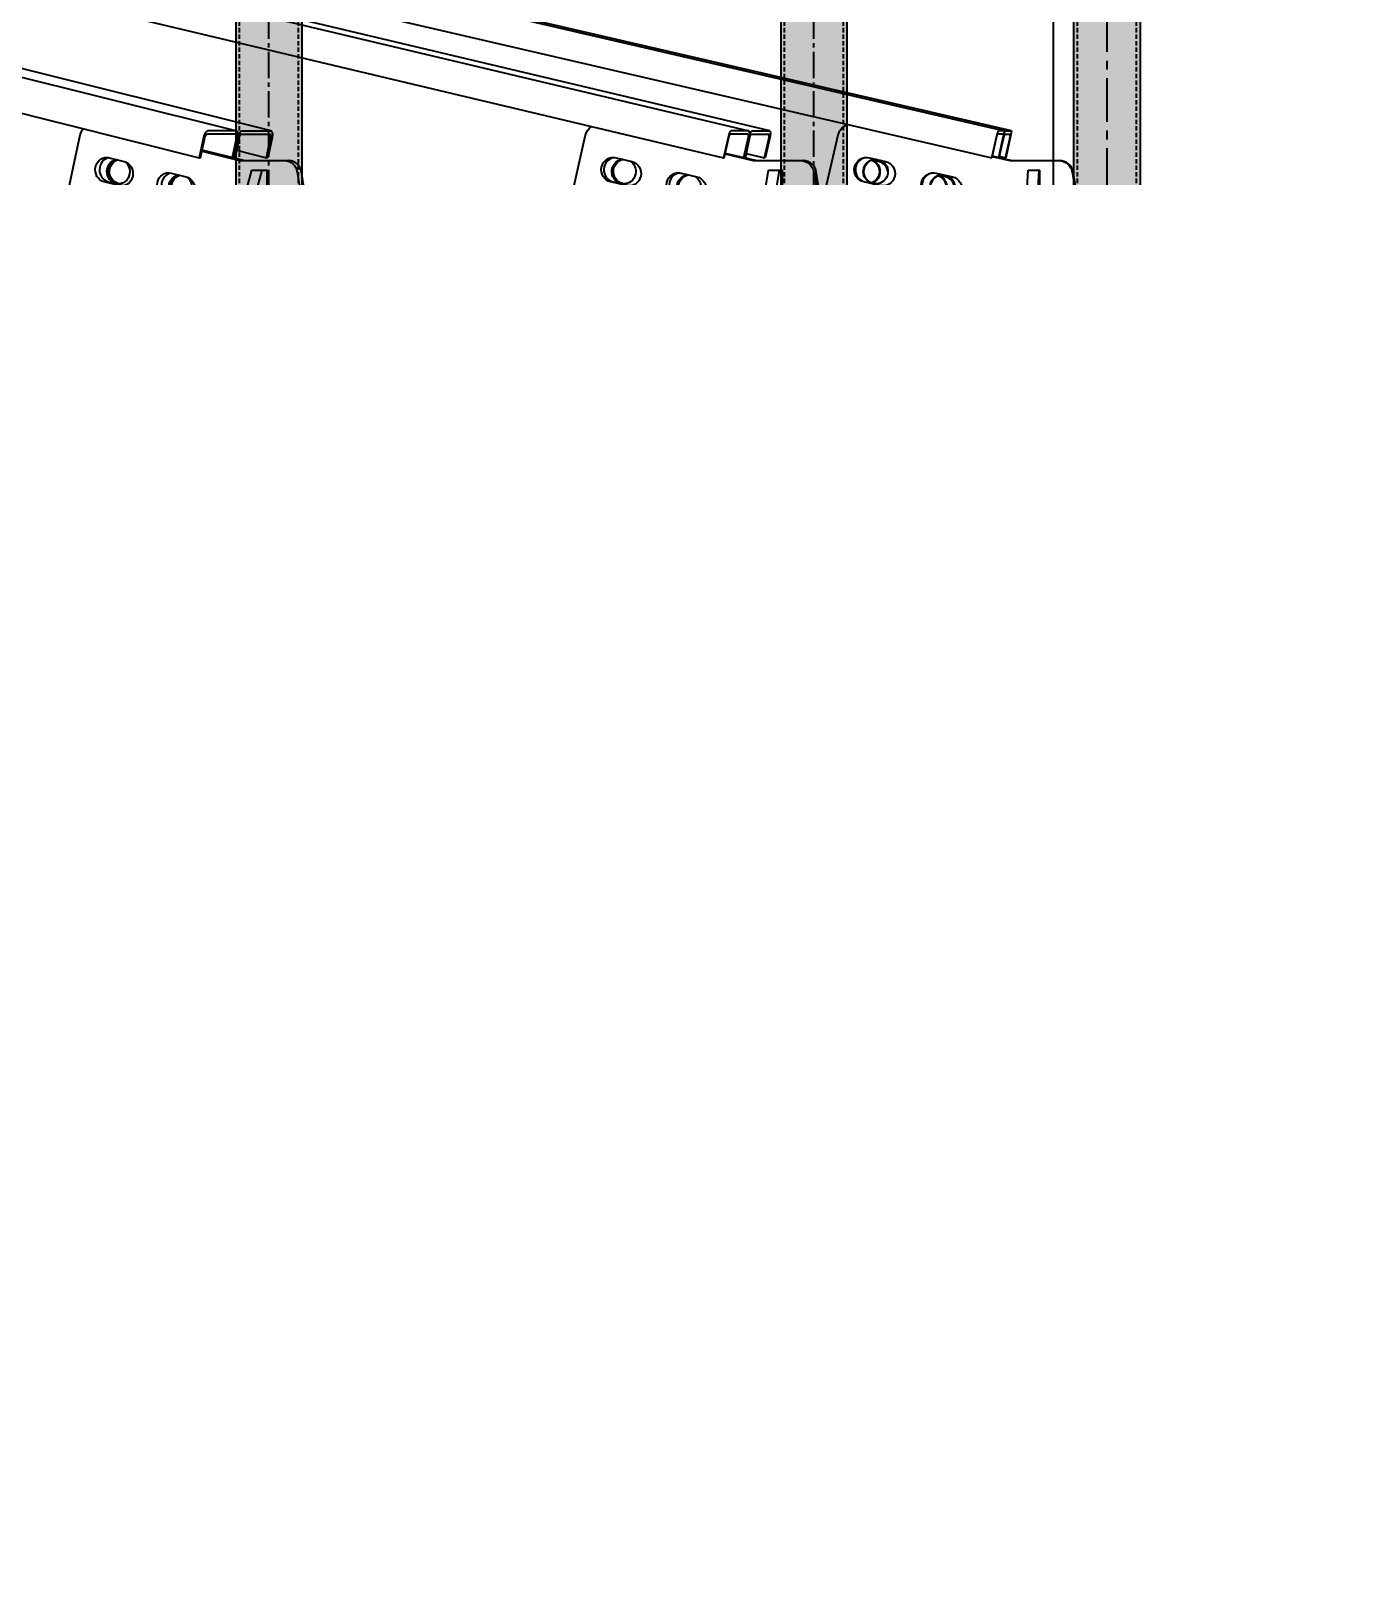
# Model space of a CAD drawing. Header units: millimetres. Extents: x -272986 to 200319, y -34579 to 49604.
# Drawn here: x -30304 to -29337, y 14774 to 15907 of the extents above; entities that cross this region are included whole.
import ezdxf
from ezdxf import colors
from ezdxf.entities.mleader import LeaderData, LeaderLine
from ezdxf.math import Vec2, Vec3

# ---------------------------------------------------------------- set-up
doc = ezdxf.new("R2010")
doc.units = ezdxf.units.MM
for name, pattern in [('CENTER', [50.8, 31.75, -6.35, 6.35, -6.35]), ('CENTER2', [28.575, 19.05, -3.175, 3.175, -3.175]), ('HIDDEN', [9.525, 6.35, -3.175]), ('HIDDEN2', [4.7625, 3.175, -1.5875])]:
    doc.linetypes.add(name, pattern=pattern)
doc.layers.get('Defpoints').update_dxf_attribs({"color": 9})
doc.layers.add('BALMORAL Centerline (ISO)', color=1, linetype='Continuous', lineweight=18, true_color=0xff0000)
for name, color, linetype in [('X 0001 M', 7, 'Continuous'), ('X 0203 M', 7, 'Continuous'), ('X 0515 M', 7, 'Continuous'), ('X 1001 M', 8, 'HIDDEN2'), ('X 1203 M', 8, 'HIDDEN2'), ('X 1515 M', 8, 'HIDDEN'), ('X 2001 M', 1, 'CENTER2'), ('X 2203 M', 1, 'CENTER'), ('X 3001 D', 5, 'Continuous'), ('X 4001 T', 7, 'Continuous'), ('X 5001 H', 8, 'Continuous'), ('X 5203 H', 255, 'Continuous')]:
    doc.layers.add(name, color=color, linetype=linetype)
doc.layers.add('X 5999 H', color=7, linetype='Continuous', true_color=0xffffff)
doc.styles.add('BIT STD. 2.5', font='isocpeur.ttf', dxfattribs={"height": 2.5})
doc.styles.add('BIT STD. 3.0', font='isocpeur.ttf', dxfattribs={"height": 2.5})
doc.dimstyles.new('BIT STD. 2.5', dxfattribs={"dimtxt": 2.5, "dimasz": 2.5, "dimexe": 1, "dimexo": 0.75, "dimgap": 1, "dimtad": 1, "dimdec": 0, "dimdsep": 46, "dimtxsty": 'BIT STD. 2.5', "dimcen": 0, "dimadec": 0, "dimazin": 0, "dimtfac": 1, "dimtdec": 0, "dimtmove": 0, "dimatfit": 3, "dimfxl": 1, "dimtfill": 1, "dimlwd": -1, "dimlwe": -1, "dimarcsym": 0})
doc.dimstyles.new('BIT STD. 3.0', dxfattribs={"dimtxt": 3, "dimasz": 3, "dimexe": 1, "dimexo": 0.75, "dimgap": 1, "dimtad": 1, "dimdec": 0, "dimdsep": 46, "dimtxsty": 'BIT STD. 3.0', "dimcen": 0, "dimadec": 0, "dimazin": 0, "dimtfac": 1, "dimtdec": 0, "dimtmove": 0, "dimatfit": 3, "dimfxl": 1, "dimtfill": 1, "dimlwd": -1, "dimlwe": -1, "dimarcsym": 0})

# ---------------------------------------------------------------- blocks, each defined once
blk = doc.blocks.new('*D36')
at = {"layer": 'Defpoints', "color": 0, "transparency": 16777216}
for p in [(-29560.7, 19644.5), (-45157.7, 15542), (-29560.7, 15542)]:
    blk.add_point(p, dxfattribs=at)
at = {"layer": 'X 3001 D', "color": 0, "transparency": 16777216}
for p, q in [((-45157.7, 15587), (-45157.7, 19704.5)), ((-29560.7, 15587), (-29560.7, 19704.5)), ((-44977.7, 19644.5), (-29740.7, 19644.5))]:
    blk.add_line(p, q, dxfattribs=at)
for points in [[(-44977.7, 19674.5), (-44977.7, 19614.5), (-45157.7, 19644.5)], [(-29740.7, 19674.5), (-29740.7, 19614.5), (-29560.7, 19644.5)]]:
    blk.add_solid(points, dxfattribs=at)
at = {"layer": 'X 3001 D', "color": 0, "transparency": 16777216, "insert": (-37359.2, 19794.5), "char_height": 150, "attachment_point": 5, "style": 'BIT STD. 3.0', "bg_fill": 3, "box_fill_scale": 1.1, "bg_fill_color": 256, "bg_fill_true_color": 13158600, "bg_fill_transparency": 0}
blk.add_mtext('INTERNAL TANK DIAMETER - %%C15597mm (20 PLATES ROUND)', dxfattribs=at)
blk = doc.blocks.new('A$C79477E6E')
at = {"extrusion": (0, 1, 0)}
for p, q in [((1083.3, 1807.2), (7204.7, 277.5)), ((7229.6, 277.5), (1108.2, 1807.2)), ((1134.3, 1807.2), (7576.9, 277.6)), ((7592.1, 277.6), (1149.5, 1807.2)), ((1157.4, 1807.2), (7762.7, 277.6)), ((7767.8, 277.6), (1162.5, 1807.2)), ((1775.7, 1607.9), (7177.4, 258.1)), ((2524.8, 1453.2), (7558.5, 258.1)), ((4532.6, 1004), (7753.5, 258.1)), ((7048.3, 74.9), (7090.9, 274.7)), ((7180.5, 272.7), (7177.4, 258.1)), ((7178.4, 258.1), (7181.5, 272.7)), ((7204, 275.1), (7183, 275.1)), ((7204.5, 277.6), (7183.5, 277.6)), ((7204.5, 272.7), (7201.3, 258.1)), ((7205.4, 272.7), (7202.2, 257.9)), ((7206.4, 272.7), (7203.2, 257.6)), ((7207.8, 275.1), (7228.9, 275.1)), ((7208.4, 277.6), (7229.4, 277.6)), ((7226.2, 258.1), (7229.3, 272.7)), ((7230.3, 272.7), (7227.2, 258.1)), ((7413.3, 74.9), (7458.2, 274.7)), ((7561.8, 272.7), (7558.5, 258.1)), ((7559.1, 258.1), (7562.4, 272.7)), ((7576.3, 275.1), (7563.5, 275.1)), ((7576.9, 277.6), (7564, 277.6)), ((7576.4, 272.7), (7573.1, 258.1)), ((7577, 272.7), (7573.6, 257.9)), ((7577.5, 272.7), (7574.2, 257.8)), ((7578.7, 275.1), (7591.5, 275.1)), ((7579.2, 277.6), (7592.1, 277.6)), ((7588.3, 258.1), (7591.6, 272.7)), ((7592.1, 272.7), (7588.9, 258.1)), ((7630, 223.3), (7641.9, 274.7)), ((7756.8, 272.7), (7753.5, 258.1)), ((7753.7, 258.1), (7757, 272.7)), ((7762.1, 275.1), (7757.8, 275.1)), ((7762.7, 277.6), (7758.4, 277.6)), ((7761.7, 272.7), (7758.4, 258.1)), ((7761.9, 272.7), (7758.6, 258)), ((7762.1, 272.7), (7758.8, 258)), ((7762.9, 275.1), (7767.2, 275.1)), ((7763.5, 277.6), (7767.8, 277.6)), ((7763.5, 258.1), (7766.8, 272.7)), ((7767, 272.7), (7763.7, 258.1)), ((7179.4, 262.8), (7206.6, 256)), ((7209.7, 256), (7179.5, 263.5)), ((7204.4, 263.5), (7226.2, 258.1)), ((7559.7, 260.8), (7580, 256)), ((7581.9, 256), (7559.8, 261.2)), ((7575, 261.2), (7588.3, 258.1)), ((7112, 258.1), (7122.8, 255.4)), ((7177.4, 258.1), (7178.4, 258.1)), ((7206.6, 256), (7242.5, 256)), ((7227.2, 258.1), (7226.2, 258.1)), ((7480.4, 258.1), (7491.8, 255.4)), ((7558.5, 258.1), (7559.1, 258.1)), ((7580, 256), (7616.4, 256)), ((7588.9, 258.1), (7588.3, 258.1)), ((7664.6, 258.1), (7676.3, 255.4)), ((7671.2, 255.4), (7666.5, 256.5)), ((7666.8, 256.6), (7671.8, 255.4)), ((7753.5, 258.1), (7753.7, 258.1)), ((7767.4, 256), (7753.9, 259.1)), ((7753.9, 259), (7766.7, 256)), ((7759, 259.1), (7763.5, 258.1)), ((7763.7, 258.1), (7763.5, 258.1)), ((7766.7, 256), (7802.8, 256)), ((7119.1, 237.9), (7108.2, 240.6)), ((7111.3, 240.6), (7122.1, 237.9)), ((7157, 246.8), (7167.8, 244.1)), ((7174.6, 97), (7215.5, 249)), ((7222.9, 249), (7182, 97)), ((7215.5, 249), (7226.7, 249)), ((7226.7, 135.5), (7226.7, 249)), ((7248.6, 247.7), (7284.2, 21)), ((7287.3, 21), (7251.6, 247.7)), ((7487.8, 237.9), (7476.5, 240.6)), ((7478.3, 240.6), (7489.7, 237.9)), ((7527.8, 246.8), (7539.2, 244.1)), ((7566.2, 97), (7591.2, 249)), ((7598.9, 249), (7574, 97)), ((7591.2, 249), (7601.3, 249)), ((7601.3, 135.5), (7601.3, 249)), ((7624.2, 247.7), (7661.7, 21)), ((7663.5, 21), (7626, 247.7)), ((7672.3, 237.9), (7660.6, 240.6)), ((7661.2, 240.6), (7672.9, 237.9)), ((7713.2, 246.8), (7724.9, 244.1)), ((7719.8, 244.1), (7715.1, 245.2)), ((7715.4, 245.3), (7720.4, 244.1)), ((7771.5, 97), (7779.9, 249)), ((7787.8, 249), (7779.5, 97)), ((7779.9, 249), (7788.6, 249)), ((7788.6, 135.5), (7788.6, 249)), ((7812, 247.7), (7850.5, 21)), ((7851.1, 21), (7812.6, 247.7)), ((7164.1, 226.6), (7153.3, 229.3)), ((7156.3, 229.3), (7167.1, 226.6)), ((7535.2, 226.6), (7523.9, 229.3)), ((7525.7, 229.3), (7537.1, 226.6)), ((7720.8, 226.6), (7709.2, 229.3)), ((7709.8, 229.3), (7721.5, 226.6)), ((6723.9, 140.7), (7131.6, 38.8)), ((6724, 140.5), (7130.7, 38.8)), ((7227.2, 135.5), (7226.7, 135.5)), ((7227.2, 21), (7227.2, 135.5)), ((7601.6, 135.5), (7601.3, 135.5)), ((7601.6, 21), (7601.6, 135.5)), ((7788.9, 135.5), (7788.7, 135.5)), ((7788.9, 21), (7788.9, 135.5)), ((6730.1, 118.2), (7158.7, 11.4)), ((7077.7, 97.3), (7088.5, 94.6)), ((7091.1, 92.3), (7079.4, 92.3)), ((7082.5, 95.2), (7086.1, 95.2)), ((7178.9, 92.8), (7160.7, 92.8)), ((7275.7, 94.4), (7509.9, 38.8)), ((7275.7, 94.3), (7509.3, 38.8)), ((7444.3, 97.3), (7455.7, 94.6)), ((7572.1, 92.8), (7557.7, 92.8)), ((7778.8, 92.8), (7768.6, 92.8)), ((7084.8, 77.1), (7074, 79.8)), ((7077, 79.8), (7087.8, 77.1)), ((7122.7, 86.1), (7133.5, 83.4)), ((7156.9, 82.8), (7156.9, 19)), ((7164.3, 82.8), (7164.3, 19)), ((7451.8, 77.1), (7440.4, 79.8)), ((7442.3, 79.8), (7453.6, 77.1)), ((7491.7, 86.1), (7503.1, 83.4)), ((7555.4, 82.8), (7555.4, 19)), ((7563.2, 82.8), (7563.2, 19)), ((7676.2, 86.1), (7687.9, 83.4)), ((7682.7, 83.4), (7678.1, 84.5)), ((7678.3, 84.5), (7683.4, 83.4)), ((7767.9, 82.8), (7767.9, 19)), ((7775.8, 82.8), (7775.8, 19)), ((7129.8, 65.8), (7119, 68.5)), ((7122, 68.5), (7132.8, 65.8)), ((7279.1, 73.1), (7561.6, 6.2)), ((7499.1, 65.8), (7487.8, 68.5)), ((7489.6, 68.5), (7501, 65.8)), ((7683.8, 65.8), (7672.2, 68.5)), ((7672.8, 68.5), (7684.5, 65.8)), ((7156.9, 37.5), (7055.2, 62.9)), ((7280.1, 66.6), (7484.7, 18.2)), ((7478.9, 16.5), (7280.6, 63.4)), ((7281.5, 57.7), (7455.6, 16.5)), ((7555.4, 30.9), (7420.6, 62.9)), ((7767.9, 24.8), (7658.7, 50.1)), ((7658.9, 49.1), (7703, 38.8)), ((7658.9, 49.1), (7703.2, 38.8)), ((7130.7, 38.8), (7127.5, 24.2)), ((7128.5, 24.2), (7131.6, 38.8)), ((7131.6, 38.8), (7130.7, 38.8)), ((7154.4, 38.1), (7151.5, 24.2)), ((7155.3, 37.9), (7152.4, 24.2)), ((7156.2, 37.7), (7153.4, 24.2)), ((7509.3, 38.8), (7506, 24.2)), ((7506.6, 24.2), (7509.9, 38.8)), ((7509.9, 38.8), (7509.3, 38.8)), ((7523.8, 38.4), (7520.6, 24.2)), ((7524.3, 38.3), (7521.2, 24.2)), ((7524.9, 38.2), (7521.8, 24.2)), ((7535.8, 24.2), (7538.2, 35)), ((7538.7, 34.9), (7536.4, 24.2)), ((7703, 38.8), (7699.7, 24.2)), ((7699.9, 24.2), (7703.2, 38.8)), ((7703.2, 38.8), (7703, 38.8)), ((7707.9, 38.7), (7704.6, 24.2)), ((7708.1, 38.7), (7704.8, 24.2)), ((7708.3, 38.6), (7705, 24.2)), ((7709.7, 24.2), (7712.7, 37.6)), ((7712.9, 37.5), (7709.9, 24.2)), ((7767.9, 23.8), (7712.7, 36.6)), ((7712.7, 36.4), (7767.9, 23.6)), ((7662.4, 28.1), (7771.2, 3)), ((7150, 21.8), (7128.9, 21.8)), ((7135.3, 19.4), (7137.5, 19.4)), ((7157, 17.6), (7148, 19.8)), ((7153.1, 19.4), (7150.6, 20)), ((7153.3, 19.4), (7156.9, 19.4)), ((7153.8, 21.8), (7156.9, 21.8)), ((7236.4, 11), (7227.2, 21)), ((7284.2, 16), (7279.6, 11)), ((7282.6, 11), (7287.3, 16)), ((7284.2, 21), (7284.2, 16)), ((7287.3, 16), (7284.2, 16)), ((7287.3, 16), (7287.3, 21)), ((7489.5, 16.5), (7287.3, 16.5)), ((7519.5, 21.8), (7506.6, 21.8)), ((7510.3, 19.4), (7511.6, 19.4)), ((7557.8, 10.4), (7518.1, 19.8)), ((7521.2, 19.4), (7519.5, 19.8)), ((7521.3, 19.4), (7534.1, 19.4)), ((7521.8, 21.8), (7534.6, 21.8)), ((7611.4, 11), (7601.6, 21)), ((7661.7, 16), (7656.8, 11)), ((7658.7, 11), (7663.5, 16)), ((7661.7, 21), (7661.7, 16)), ((7663.5, 16), (7661.7, 16)), ((7663.5, 16), (7663.5, 21)), ((7703.8, 21.8), (7699.5, 21.8)), ((7700.3, 19.4), (7700.8, 19.4)), ((7775.9, 3), (7703, 19.8)), ((7704.6, 21.8), (7708.9, 21.8)), ((7705.1, 19.4), (7708.3, 19.4)), ((7798.9, 11), (7788.9, 21)), ((7850.5, 16), (7845.5, 11)), ((7846.1, 11), (7851.1, 16)), ((7850.5, 21), (7850.5, 16)), ((7851.1, 16), (7850.5, 16)), ((7851.1, 16), (7851.1, 21)), ((7883.5, 3), (-7883.5, 3)), ((-7883.5, 0), (7883.5, 0)), ((7321.8, 11), (7171.7, 11)), ((7271.9, 3), (7271.9, 0)), ((7294.8, 3), (7294.8, 0)), ((7321.8, 3), (7321.8, 11)), ((7684.4, 11), (7571, 11)), ((7658.7, 3), (7658.7, 0)), ((7672.6, 3), (7672.6, 0)), ((7684.4, 3), (7684.4, 11)), ((7858, 11), (7783.8, 11)), ((7856.8, 3), (7856.8, 0)), ((7858.1, 3), (7858.1, 11)), ((7861.5, 3), (7861.5, 0)), ((7883.5, 3), (7883.5, 0))]:
    blk.add_line(p, q, dxfattribs=at)
at = {"extrusion": (0, 0, -1)}
for centre, major_axis, ratio, start_param, end_param in [((7099.9, 272.4), (0, 10), 0.92388, -1.343904, -0.829253), ((7182.4, 272.7), (0.61, 2.43), 0.372875, -1.663706, -0.09291), ((7203.5, 272.7), (0.61, 2.43), 0.372875, -0.09291, 1.477887), ((7207.3, 272.7), (1.21, 4.85), 0.372875, -1.663706, -0.09291), ((7228.4, 272.7), (1.21, 4.85), 0.372875, -0.09291, 1.477887), ((7467.7, 272.4), (0, 10), 0.97237, -1.343904, -0.560469), ((7563, 272.7), (0.58, 2.43), 0.227462, -1.62475, -0.053954), ((7575.8, 272.7), (0.58, 2.43), 0.227462, -0.053954, 1.516843), ((7578.1, 272.7), (1.16, 4.86), 0.227462, -1.62475, -0.053954), ((7591, 272.7), (1.16, 4.86), 0.227462, -0.053954, 1.516843), ((7651.6, 272.4), (0, 10), 0.996917, -1.343904, -0.215891), ((7757.2, 272.7), (0.56, 2.44), 0.076448, -1.588499, -0.017702), ((7761.5, 272.7), (0.56, 2.44), 0.076448, -0.017702, 1.553094), ((7762.3, 272.7), (1.13, 4.87), 0.076448, -1.588499, -0.017702), ((7766.6, 272.7), (1.13, 4.87), 0.076448, -0.017702, 1.553094), ((7110.1, 249.3), (0, -9), 0.92388, 0.226893, 3.368485), ((7118.6, 248), (0, -9), 0.92388, -1.570796, 2.958622), ((7120.5, 248), (0, -9), 0.92388, 0.115315, 2.843657), ((7120.9, 246.6), (0, 9), 0.92388, 0.226893, 3.368485), ((7118.6, 248), (0, -9), 0.92388, -2.49182, -1.570796), ((7239.5, 246), (0, 10), 0.92388, 0, 1.402199), ((7478.4, 249.3), (0, -9), 0.97237, 0.226893, 3.368485), ((7486, 248), (0, -9), 0.97237, -1.570796, 3.057377), ((7487.2, 248), (0, -9), 0.97237, 0.066738, 2.970881), ((7489.8, 246.6), (0, 9), 0.97237, 0.226893, 3.368485), ((7486, 248), (0, -9), 0.97237, -2.603591, -1.570796), ((7614.6, 246), (0, 10), 0.97237, 0, 1.402199), ((7662.6, 249.3), (0, -9), 0.996917, 0.226893, 3.368485), ((7669.1, 248), (0, -9), 0.996917, -1.570796, 3.190843), ((7669.5, 248), (0, -9), 0.996917, 0.021863, 3.119729), ((7662.9, 248), (0, 9), 0.996917, 0.372789, 1.570796), ((7663.3, 248), (0, 9), 0.996917, 0.349419, 1.570796), ((7669.8, 246.6), (0, 9), 0.996917, 0.226893, 1.003528), ((7674.3, 246.6), (0, 9), 0.996917, 0.226893, 3.368485), ((7669.1, 248), (0, -9), 0.996917, -2.737058, -1.570796), ((7802.2, 246), (0, 10), 0.996917, 0, 1.402199), ((7155.1, 238.1), (0, -9), 0.92388, 0.226893, 3.368485), ((7163.6, 236.7), (0, -9), 0.92388, -1.570796, 2.958622), ((7165.5, 236.7), (0, -9), 0.92388, 0.115315, 2.843657), ((7165.9, 235.4), (0, 9), 0.92388, 0.226893, 3.368485), ((7163.6, 236.7), (0, -9), 0.92388, -2.49182, -1.570796), ((7525.8, 238.1), (0, -9), 0.97237, 0.226893, 3.368485), ((7533.4, 236.7), (0, -9), 0.97237, -1.570796, 3.057377), ((7534.5, 236.7), (0, -9), 0.97237, 0.066738, 2.970881), ((7537.2, 235.4), (0, 9), 0.97237, 0.226893, 3.368485), ((7533.4, 236.7), (0, -9), 0.97237, -2.603591, -1.570796), ((7662.9, 248), (0, -9), 0.996917, -1.570796, -0.372789), ((7663.3, 248), (0, -9), 0.996917, -1.570796, -0.349419), ((7711.2, 238.1), (0, -9), 0.996917, 0.226893, 3.368485), ((7717.7, 236.7), (0, -9), 0.996917, -1.570796, 3.190843), ((7718, 236.7), (0, -9), 0.996917, 0.021863, 3.119729), ((7711.5, 236.7), (0, 9), 0.996917, 0.372789, 1.570796), ((7711.9, 236.7), (0, 9), 0.996917, 0.349419, 1.570796), ((7718.4, 235.4), (0, 9), 0.996917, 0.226893, 1.003528), ((7722.9, 235.4), (0, 9), 0.996917, 0.226893, 3.368485), ((7717.7, 236.7), (0, -9), 0.996917, -2.737058, -1.570796), ((7711.5, 236.7), (0, -9), 0.996917, -1.570796, -0.372789), ((7711.9, 236.7), (0, -9), 0.996917, -1.570796, -0.349419), ((7075.8, 88.5), (0, -9), 0.92388, 0.226893, 3.368485), ((7084.3, 87.2), (0, -9), 0.92388, -1.570796, 2.958622), ((7086.2, 87.2), (0, -9), 0.92388, 0.115315, 2.843657), ((7086.6, 85.8), (0, 9), 0.92388, 0.226893, 3.368485), ((7084.3, 87.2), (0, -9), 0.92388, -2.49182, -1.570796), ((7168.1, 82.8), (0, 10), 0.382683, -1.570796, 0), ((7171.5, 102.8), (0, -10), 0.382683, -0.958194, 0), ((7442.4, 88.5), (0, -9), 0.97237, 0.226893, 3.368485), ((7449.9, 87.2), (0, -9), 0.97237, -1.570796, 3.057377), ((7451.1, 87.2), (0, -9), 0.97237, 0.066738, 2.970881), ((7453.7, 85.8), (0, 9), 0.97237, 0.226893, 3.368485), ((7449.9, 87.2), (0, -9), 0.97237, -2.603591, -1.570796), ((7565.5, 82.8), (0, 10), 0.233445, -1.570796, 0), ((7564.3, 102.8), (0, -10), 0.233445, -0.958194, 0), ((7770.8, 102.8), (0, -10), 0.078459, -0.958194, 0), ((7776.6, 82.8), (0, 10), 0.078459, -1.570796, 0), ((7120.8, 77.3), (0, -9), 0.92388, 0.226893, 3.368485), ((7129.3, 76), (0, -9), 0.92388, -1.570796, 2.958622), ((7131.2, 76), (0, -9), 0.92388, 0.115315, 2.843657), ((7131.6, 74.6), (0, 9), 0.92388, 0.226893, 3.368485), ((7129.3, 76), (0, -9), 0.92388, -2.49182, -1.570796), ((7489.7, 77.3), (0, -9), 0.97237, 0.226893, 3.368485), ((7497.3, 76), (0, -9), 0.97237, -1.570796, 3.057377), ((7498.4, 76), (0, -9), 0.97237, 0.066738, 2.970881), ((7501.1, 74.6), (0, 9), 0.97237, 0.226893, 3.368485), ((7497.3, 76), (0, -9), 0.97237, -2.603591, -1.570796), ((7674.2, 77.3), (0, -9), 0.996917, 0.226893, 3.368485), ((7680.7, 76), (0, -9), 0.996917, -1.570796, 3.190843), ((7681, 76), (0, -9), 0.996917, 0.021863, 3.119729), ((7674.5, 76), (0, 9), 0.996917, 0.372789, 1.570796), ((7674.9, 76), (0, 9), 0.996917, 0.349419, 1.570796), ((7681.4, 74.6), (0, 9), 0.996917, 0.226893, 1.003528), ((7685.9, 74.6), (0, 9), 0.996917, 0.226893, 3.368485), ((7680.7, 76), (0, -9), 0.996917, -2.737058, -1.570796), ((7057.3, 72.7), (0, -10), 0.92388, 0.226893, 1.797689), ((7422.8, 72.7), (0, -10), 0.97237, 0.226893, 1.797689), ((7674.5, 76), (0, -9), 0.996917, -1.570796, -0.372789), ((7674.9, 76), (0, -9), 0.996917, -1.570796, -0.349419), ((7333.3, 55.9), (-6.84, 1.5), 0.069514, -4.405780500944053, 1.877404806235533), ((7309.4, 52.9), (6.84, -1.5), 0.069514, -4.405780500944054, 1.877404806235532), ((7428.3, 33.4), (-6.84, 1.5), 0.069514, -4.405780500944053, 1.877404806235533), ((7129.5, 24.2), (-0.61, -2.43), 0.372875, -0.09291, 1.477887), ((7150.5, 24.2), (-0.61, -2.43), 0.372875, -1.663706, -0.09291), ((7154.3, 24.2), (-1.21, -4.85), 0.372875, -0.09291, 1.477887), ((7404.4, 30.4), (6.84, -1.5), 0.069514, -4.405780500944054, 1.877404806235532), ((7507.2, 24.2), (-0.58, -2.43), 0.227462, -0.053954, 1.516843), ((7520, 24.2), (-0.58, -2.43), 0.227462, -1.62475, -0.053954), ((7522.3, 24.2), (-1.16, -4.86), 0.227462, -0.053954, 1.516843), ((7535.2, 24.2), (-1.16, -4.86), 0.227462, -1.62475, -0.053954), ((7700, 24.2), (-0.56, -2.44), 0.076448, -0.017702, 1.553094), ((7704.4, 24.2), (-0.56, -2.44), 0.076448, -1.588499, -0.017702), ((7705.1, 24.2), (-1.13, -4.87), 0.076448, 0.305268, 1.553094), ((7709.5, 24.2), (-1.13, -4.87), 0.076448, -1.588499, -0.017702), ((7308.7, 10.9), (-6.84, 1.5), 0.069514, -1.18363, 1.796847), ((7339.4, 10.9), (-6.84, 1.5), 0.069514, -4.405780500944053, 1.877404806235533), ((7370, 10.9), (-6.84, 1.5), 0.069514, -4.405780500944053, 1.877404806235533), ((7400.7, 10.9), (-6.84, 1.5), 0.069514, -4.405780500944053, 1.877404806235533), ((7431.4, 10.9), (-6.84, 1.5), 0.069514, -4.405780500944053, 1.877404806235533), ((7462, 10.9), (-6.84, 1.5), 0.069514, -4.405780500944053, 1.877404806235533), ((7483, 18.1), (6.84, -1.5), 0.069514, -1.340711, 0.306608), ((7492.7, 10.9), (-6.84, 1.5), 0.069514, -4.405780500944053, 1.877404806235533), ((7523.3, 10.9), (-6.84, 1.5), 0.069514, -4.405780500944053, 1.877404806235533)]:
    blk.add_ellipse(centre, major_axis=major_axis, ratio=ratio, start_param=start_param, end_param=end_param, dxfattribs=at)
for centre, major_axis, ratio, start_param, end_param in [((7182.4, 272.7), (1.21, 4.85), 0.372875, 0.09291, 1.663706), ((7203.5, 272.7), (1.21, 4.85), 0.372875, -1.477887, 0.09291), ((7207.3, 272.7), (0.61, 2.43), 0.372875, 0.09291, 1.663706), ((7228.4, 272.7), (0.61, 2.43), 0.372875, -1.477887, 0.09291), ((7563, 272.7), (1.16, 4.86), 0.227462, 0.053954, 1.62475), ((7575.8, 272.7), (1.16, 4.86), 0.227462, -1.516843, 0.053954), ((7578.1, 272.7), (0.58, 2.43), 0.227462, 0.053954, 1.62475), ((7591, 272.7), (0.58, 2.43), 0.227462, -1.516843, 0.053954), ((7757.2, 272.7), (1.13, 4.87), 0.076448, 0.017702, 1.588499), ((7761.5, 272.7), (1.13, 4.87), 0.076448, -1.553094, 0.017702), ((7762.3, 272.7), (0.56, 2.44), 0.076448, 0.017702, 1.588499), ((7766.6, 272.7), (0.56, 2.44), 0.076448, -1.553094, 0.017702), ((7113.2, 249.3), (0, 9), 0.92388, 0.185151, 2.9147), ((7119.5, 248), (0, 9), 0.92388, 0.243716, 3.084031), ((7242.5, 246), (0, 10), 0.92388, -1.402199, 0), ((7480.3, 249.3), (0, 9), 0.97237, 0.106905, 2.9147), ((7486.6, 248), (0, 9), 0.97237, 0.129982, 3.108242), ((7616.4, 246), (0, 10), 0.97237, -1.402199, 0), ((7663.3, 249.3), (0, 9), 0.996917, 0.034986, 2.9147), ((7669.3, 248), (0, 9), 0.996917, 0.010931, 3.130662), ((7663.1, 248), (0, 9), 0.996917, -1.570796, -0.361078), ((7669.2, 246.6), (0, 9), 0.996917, -1.438347, -0.226893), ((7802.8, 246), (0, 10), 0.996917, -1.402199, 0), ((7158.2, 238.1), (0, 9), 0.92388, 0.185151, 2.9147), ((7164.5, 236.7), (0, 9), 0.92388, 0.243716, 3.084031), ((7527.7, 238.1), (0, 9), 0.97237, 0.106905, 2.9147), ((7534, 236.7), (0, 9), 0.97237, 0.129982, 3.108242), ((7663.1, 248), (0, -9), 0.996917, 0.361078, 1.570796), ((7711.8, 238.1), (0, 9), 0.996917, 0.034986, 2.9147), ((7717.9, 236.7), (0, 9), 0.996917, 0.010931, 3.130662), ((7711.7, 236.7), (0, 9), 0.996917, -1.570796, -0.361078), ((7717.7, 235.4), (0, 9), 0.996917, -1.438347, -0.226893), ((7124, 246.6), (0, -9), 0.92388, -0.226893, -0.185151), ((7169, 235.4), (0, -9), 0.92388, -0.226893, -0.185151), ((7491.7, 246.6), (0, -9), 0.97237, -0.226893, -0.106905), ((7539.1, 235.4), (0, -9), 0.97237, -0.226893, -0.106905), ((7674.9, 246.6), (0, -9), 0.996917, -0.226893, -0.034986), ((7711.7, 236.7), (0, -9), 0.996917, 0.361078, 1.570796), ((7723.5, 235.4), (0, -9), 0.996917, -0.226893, -0.034986), ((7078.9, 88.5), (0, 9), 0.92388, 0.185151, 2.9147), ((7085.2, 87.2), (0, 9), 0.92388, 0.243716, 3.084031), ((7160.7, 82.8), (0, 10), 0.382683, 0, 1.570796), ((7178.9, 102.8), (0, -10), 0.382683, 0, 0.958194), ((7444.2, 88.5), (0, 9), 0.97237, 0.106905, 2.9147), ((7450.5, 87.2), (0, 9), 0.97237, 0.129982, 3.108242), ((7557.7, 82.8), (0, 10), 0.233445, 0, 1.570796), ((7572.1, 102.8), (0, -10), 0.233445, 0, 0.958194), ((7768.6, 82.8), (0, 10), 0.078459, 0, 1.570796), ((7778.8, 102.8), (0, -10), 0.078459, 0, 0.958194), ((7123.9, 77.3), (0, 9), 0.92388, 0.185151, 2.9147), ((7130.3, 76), (0, 9), 0.92388, 0.243716, 3.084031), ((7491.6, 77.3), (0, 9), 0.97237, 0.106905, 2.9147), ((7497.9, 76), (0, 9), 0.97237, 0.129982, 3.108242), ((7674.8, 77.3), (0, 9), 0.996917, 0.034986, 2.9147), ((7680.8, 76), (0, 9), 0.996917, 0.010931, 3.130662), ((7674.7, 76), (0, 9), 0.996917, -1.570796, -0.361078), ((7680.7, 74.6), (0, 9), 0.996917, -1.438347, -0.226893), ((7089.7, 85.8), (0, -9), 0.92388, -0.226893, -0.185151), ((7455.6, 85.8), (0, -9), 0.97237, -0.226893, -0.106905), ((7674.7, 76), (0, -9), 0.996917, 0.361078, 1.570796), ((7134.7, 74.6), (0, -9), 0.92388, -0.226893, -0.185151), ((7503, 74.6), (0, -9), 0.97237, -0.226893, -0.106905), ((7686.5, 74.6), (0, -9), 0.996917, -0.226893, -0.034986), ((7129.5, 24.2), (-1.21, -4.85), 0.372875, -1.477887, -0.284237), ((7150.5, 24.2), (-1.21, -4.85), 0.372875, 0.215602, 1.663706), ((7154.3, 24.2), (-0.61, -2.43), 0.372875, -1.477887, 0.09291), ((7507.2, 24.2), (-1.16, -4.86), 0.227462, -1.516843, -0.323193), ((7520, 24.2), (-1.16, -4.86), 0.227462, 0.326277, 1.62475), ((7522.3, 24.2), (-0.58, -2.43), 0.227462, -1.516843, 0.053954), ((7535.2, 24.2), (-0.58, -2.43), 0.227462, 0.053954, 1.62475), ((7700, 24.2), (-1.13, -4.87), 0.076448, -1.553094, -0.359444), ((7704.4, 24.2), (1.13, 4.87), 0.076448, -2.734893, -1.553094), ((7705.1, 24.2), (-0.56, -2.44), 0.076448, -1.553094, 0.017702), ((7709.5, 24.2), (-0.56, -2.44), 0.076448, 0.017702, 1.588499), ((7171.7, 19), (0, -16), 0.92388, -1.570796, 0), ((7171.7, 19), (0, -8), 0.92388, -1.570796, 0), ((7571, 19), (0, -16), 0.97237, -1.570796, 0), ((7571, 19), (0, -8), 0.97237, -1.570796, 0), ((7783.8, 19), (0, -16), 0.996917, -1.570796, 0), ((7783.8, 19), (0, -8), 0.996917, -1.570796, 0)]:
    blk.add_ellipse(centre, major_axis=major_axis, ratio=ratio, start_param=start_param, end_param=end_param)
blk = doc.blocks.new('*U756')
at = {"layer": 'X 0515 M'}
for p, q in [((0, 55), (15597, 55)), ((-10, -55), (15607, -55))]:
    blk.add_line(p, q, dxfattribs=at)
for points in [[(15597, -35), (15597, 55), (15687, 55), (15687, 45), (15618, 45, 0.414214), (15607, 34), (15607, -35)], [(15607, 35), (15607, -55), (15697, -55), (15697, -45), (15628, -45, -0.414214), (15617, -34), (15617, 35)]]:
    blk.add_lwpolyline(points, format="xyb", close=True, dxfattribs=at)
at = {"layer": 'X 1515 M'}
for p, q in [((0, 45), (15597, 45)), ((15597, -45), (0, -45))]:
    blk.add_line(p, q, dxfattribs=at)
blk = doc.blocks.new('*U298')
at = {"layer": 'BALMORAL Centerline (ISO)', "color": 0, "linetype": 'CENTER2', "transparency": 16777216}
for p, q in [((0, 3), (0, 15.1)), ((-15.1, 0), (-3, 0)), ((3, 0), (15.1, 0)), ((0, -15.1), (0, -3))]:
    blk.add_line(p, q, dxfattribs=at)
at = {"layer": 'BALMORAL Centerline (ISO)', "color": 0, "linetype": 'Continuous', "transparency": 16777216}
for p, q in [((-1.5, 0), (1.5, 0)), ((0, -1.5), (0, 1.5))]:
    blk.add_line(p, q, dxfattribs=at)
blk = doc.blocks.new('*U299')
at = {"layer": 'BALMORAL Centerline (ISO)', "color": 0, "linetype": 'CENTER2', "transparency": 16777216}
for p, q in [((0, 3), (0, 15.1)), ((-15.1, 0), (-3, 0)), ((3, 0), (15.1, 0)), ((0, -15.1), (0, -3))]:
    blk.add_line(p, q, dxfattribs=at)
at = {"layer": 'BALMORAL Centerline (ISO)', "color": 0, "linetype": 'Continuous', "transparency": 16777216}
for p, q in [((-1.5, 0), (1.5, 0)), ((0, -1.5), (0, 1.5))]:
    blk.add_line(p, q, dxfattribs=at)
blk = doc.blocks.new('*U296')
at = {"layer": 'BALMORAL Centerline (ISO)', "color": 0, "linetype": 'CENTER2', "transparency": 16777216}
for p, q in [((-11.12, 0), (-2.2, 0)), ((0, 2.2), (0, 11.12)), ((2.2, 0), (11.12, 0)), ((0, -11.12), (0, -2.2))]:
    blk.add_line(p, q, dxfattribs=at)
at = {"layer": 'BALMORAL Centerline (ISO)', "color": 0, "linetype": 'Continuous', "transparency": 16777216}
for p, q in [((-1.1, 0), (1.1, 0)), ((0, -1.1), (0, 1.1))]:
    blk.add_line(p, q, dxfattribs=at)
blk = doc.blocks.new('*U297')
at = {"layer": 'BALMORAL Centerline (ISO)', "color": 0, "linetype": 'CENTER2', "transparency": 16777216}
for p, q in [((-7.12, 0), (-1.4, 0)), ((0, 1.4), (0, 7.12)), ((1.4, 0), (7.12, 0)), ((0, -7.12), (0, -1.4))]:
    blk.add_line(p, q, dxfattribs=at)
at = {"layer": 'BALMORAL Centerline (ISO)', "color": 0, "linetype": 'Continuous', "transparency": 16777216}
for p, q in [((-0.7, 0), (0.7, 0)), ((0, -0.7), (0, 0.7))]:
    blk.add_line(p, q, dxfattribs=at)
blk = doc.blocks.new('*U295')
blk.add_lwpolyline([(10, -35), (278.5, -35), (278.5, -35), (343.5, -35), (343.5, 19), (311, 19, -1), (311, 41), (343.5, 41), (343.5, 175), (278.5, 175), (278.5, 35), (10, 35)], format="xyb")
for points in [[(318, 153), (318, 137, -1), (304, 137), (304, 153, -1)], [(318, 98), (318, 82, -1), (304, 82), (304, 98, -1)]]:
    blk.add_lwpolyline(points, format="xyb", close=True)
blk.add_lwpolyline([(0, -35), (10, -35), (10, 35), (0, 35)], close=True)
blk.add_circle((311, -20), 7)
at = {"layer": 'BALMORAL Centerline (ISO)'}
blk.add_line((0, 0), (10, 0), dxfattribs=at)
at = {"layer": 'X 5001 H'}
for p, q in [((0, 7), (10, 7)), ((0, -7), (10, -7))]:
    blk.add_line(p, q, dxfattribs=at)
at = {"layer": 'BALMORAL Centerline (ISO)', "linetype": 'CENTER2', "rotation": 270}
for name, p in [('*U299', (311, 145)), ('*U298', (311, 90)), ('*U296', (311, 30)), ('*U297', (311, -20))]:
    blk.add_blockref(name, p, dxfattribs=at)
blk = doc.blocks.new('HD-HRST-01-SIDE')
at = {"layer": 'X 5203 H', "ltscale": 10}
h = blk.add_hatch(color=256, dxfattribs=at)
edge = h.paths.add_edge_path()
edge.add_arc((36.2, 545), 38, 50.541, 129.459, ccw=False)
edge.add_line((60.3, 574.3), (60.3, 1065.7))
edge.add_arc((36.2, 1095), 38, 230.541, 309.459, ccw=False)
edge.add_line((12, 1065.7), (12, 574.3))
edge = h.paths.add_edge_path()
edge.add_arc((36.2, 545), 38, 0, 360)
edge = h.paths.add_edge_path()
edge.add_line((60.3, 515.7), (60.3, -25))
edge.add_line((60.3, -25), (12, -25))
edge.add_line((12, -25), (12, 515.7))
edge.add_arc((36.2, 545), 38, 230.541, 309.459)
edge = h.paths.add_edge_path(flags=17)
edge.add_arc((36.2, 545), 21.5, 0, 360)
edge = h.paths.add_edge_path(flags=17)
edge.add_arc((36.2, 1095), 21.5, 0, 360)
edge = h.paths.add_edge_path()
edge.add_arc((36.2, 1095), 38, 0, 360)
h.paths.add_polyline_path([(0, -25), (12, -25), (12, 40), (0, 40)])
at = {"layer": 'X 0203 M'}
blk.add_lwpolyline([(60.3, 515.7), (60.3, -25), (12, -25), (12, 515.7, 0.358633)], format="xyb", close=True, dxfattribs=at)
at = {"layer": 'X 0203 M', "ltscale": 10}
blk.add_lwpolyline([(0, -25), (12, -25), (12, 40), (0, 40)], close=True, dxfattribs=at)
at = {"layer": 'X 1203 M'}
for p, q in [((14.7, -25), (14.7, 513.7)), ((57.7, -25), (57.7, 513.7))]:
    blk.add_line(p, q, dxfattribs=at)
at = {"layer": 'X 1203 M', "ltscale": 10}
for p, q in [((12, 9), (0, 9)), ((12, -9), (0, -9))]:
    blk.add_line(p, q, dxfattribs=at)
at = {"layer": 'X 2203 M'}
blk.add_line((36.2, -25), (36.2, 1158), dxfattribs=at)
at = {"layer": 'X 2203 M', "ltscale": 10}
blk.add_line((22, 0), (-10, 0), dxfattribs=at)
blk = doc.blocks.new('*U93')
blk.add_blockref('HD-HRST-01-SIDE', (0, 0))
blk = doc.blocks.new('Heavy Duty - HR Std - front elev')
at = {"layer": 'X 5999 H', "ltscale": 10, "true_color": 0xc7c8ca}
h = blk.add_hatch(color=9, dxfattribs=at)
edge = h.paths.add_edge_path()
edge.add_arc((50, 545), 38, 50.541, 129.459, ccw=False)
edge.add_line((74.1, 574.3), (74.1, 1065.7))
edge.add_arc((50, 1095), 38, 230.541, 309.459, ccw=False)
edge.add_line((25.9, 1065.7), (25.9, 574.3))
edge = h.paths.add_edge_path()
edge.add_line((74.9, 1066.3), (74.9, 1123.7))
edge.add_arc((50, 1095), 38, 48.9937, 131.0063)
edge.add_line((25.1, 1123.7), (25.1, 1066.3))
edge.add_arc((50, 1095), 38, 228.9937, 311.0063)
edge = h.paths.add_edge_path()
edge.add_arc((50, 545), 38, 230.541, 309.459, ccw=False)
edge.add_line((25.9, 515.7), (25.9, -25))
edge.add_line((25.9, -25), (-25, -25))
edge.add_line((-25, -25), (-25, 40))
edge.add_line((-25, 40), (25.9, 40))
edge.add_line((25.9, 40), (25.9, -25))
edge.add_line((25.9, -25), (74.1, -25))
edge.add_line((74.1, -25), (125, -25))
edge.add_line((125, -25), (125, 40))
edge.add_line((125, 40), (74.1, 40))
edge.add_line((74.1, 40), (74.1, -25))
edge.add_line((74.1, -25), (74.1, 515.7))
edge = h.paths.add_edge_path()
edge.add_line((74.9, 516.3), (74.9, 573.7))
edge.add_arc((50, 545), 38, 48.9937, 131.0063)
edge.add_line((25.1, 573.7), (25.1, 516.3))
edge.add_arc((50, 545), 38, 228.9937, 311.0063)
edge = h.paths.add_edge_path(flags=16)
edge.add_arc((100, 0), 9, 0, 360)
edge = h.paths.add_edge_path(flags=16)
edge.add_arc((0, 0), 9, 0, 360)
at = {"layer": 'X 0001 M', "ltscale": 10}
blk.add_lwpolyline([(74.1, 515.7, -0.358633), (25.9, 515.7), (25.9, -25), (-25, -25), (-25, 40), (25.9, 40), (25.9, -25), (74.1, -25), (125, -25), (125, 40), (74.1, 40), (74.1, -25)], format="xyb", close=True, dxfattribs=at)
for centre in [(0, 0), (100, 0)]:
    blk.add_circle(centre, 9, dxfattribs=at)
at = {"layer": 'X 1001 M'}
for p, q in [((28.5, -25), (28.5, 513.7)), ((71.5, -25), (71.5, 513.7))]:
    blk.add_line(p, q, dxfattribs=at)
blk.add_lwpolyline([(74.1, 40), (25.9, 40)], dxfattribs=at)
at = {"layer": 'X 2001 M'}
blk.add_line((50, -25), (50, 1158), dxfattribs=at)
at = {"layer": 'X 2001 M', "ltscale": 10}
for p, q in [((0, 17), (0, -17)), ((100, 17), (100, -17)), ((-17, 0), (17, 0)), ((117, 0), (83, 0))]:
    blk.add_line(p, q, dxfattribs=at)
blk = doc.blocks.new('*D283')
at = {"layer": 'Defpoints', "color": 0, "transparency": 16777216}
for p in [(-29510.7, 15502), (-27304.1, 15502), (-29510.7, 14302)]:
    blk.add_point(p, dxfattribs=at)
at = {"layer": 'X 3001 D', "color": 0, "transparency": 16777216}
for p, q in [((-29465.7, 15502), (-27244.1, 15502)), ((-27304.1, 14452), (-27304.1, 15352)), ((-29465.7, 14302), (-27244.1, 14302))]:
    blk.add_line(p, q, dxfattribs=at)
for points in [[(-27329.1, 15352), (-27279.1, 15352), (-27304.1, 15502)], [(-27329.1, 14452), (-27279.1, 14452), (-27304.1, 14302)]]:
    blk.add_solid(points, dxfattribs=at)
at = {"layer": 'X 3001 D', "color": 0, "transparency": 16777216, "insert": (-27439.1, 14902), "char_height": 150, "attachment_point": 5, "rotation": 90, "style": 'BIT STD. 2.5', "bg_fill": 3, "box_fill_scale": 1.1, "bg_fill_color": 256, "bg_fill_true_color": 13158600, "bg_fill_transparency": 0}
blk.add_mtext('1200', dxfattribs=at)

msp = doc.modelspace()

# ---------------------------------------------------------------- linework, layer by layer
at = {"layer": 'X 0001 M'}
msp.add_line((-29560.6768, 1972.0292), (-29560.6768, 15542.0292), dxfattribs=at)
at = {"layer": 'X 2001 M'}
msp.add_line((-45207.6768, 15502.0292), (-29510.6768, 15502.0292), dxfattribs=at)

# ---------------------------------------------------------------- block references
msp.add_blockref('*U295', (-29540.6768, 15502.0292))
at = {"layer": 'X 5001 H', "color": 252}
msp.add_blockref('A$C79477E6E', (-37359.1768, 15557.0292), dxfattribs=at)

# ---------------------------------------------------------------- next in the draw order: dimensions: what is measured, and where the dimension line sits
at = {"layer": 'X 3001 D'}
dim = msp.add_linear_dim(base=(-29560.6768, 19644.4773), p1=(-45157.6768, 15542.0292), p2=(-29560.6768, 15542.0292), text='INTERNAL TANK DIAMETER - %%C<>mm (20 PLATES ROUND)', dimstyle='BIT STD. 3.0', dxfattribs=at)
dim.commit()
dim.dimension.update_dxf_attribs({"geometry": '*D36', "text_midpoint": (-37359.1768, 19794.4773)})

# ---------------------------------------------------------------- next in the draw order: block references
for name, p in [('*U93', (-29558.0575, 15612.1514)), ('*U756', (-45157.6768, 15502.0292))]:
    msp.add_blockref(name, p)
at = {"layer": 'X 0001 M'}
for p in [(-30181.106, 15612.1514), (-29784.9057, 15612.1514)]:
    msp.add_blockref('Heavy Duty - HR Std - front elev', p, dxfattribs=at)

# ---------------------------------------------------------------- next in the draw order: dimensions: what is measured, and where the dimension line sits
at = {"layer": 'X 3001 D', "color": 252}
dim = msp.add_linear_dim(base=(-27304.0641, 15502.0292), p1=(-29510.6768, 14302.0292), p2=(-29510.6768, 15502.0292), angle=90, dimstyle='BIT STD. 2.5', dxfattribs=at)
dim.commit()
dim.dimension.update_dxf_attribs({"geometry": '*D283', "text_midpoint": (-27439.0641, 14902.0292)})

# ---------------------------------------------------------------- next in the draw order: leaders
at = {"layer": 'X 4001 T'}
ml = msp.add_multileader_mtext('Standard', dxfattribs=at)
ml.set_content('\\pxsm1.15;90×90×10mm R.S.A. TWIN \\PTOE-OUT, TOP ANGLE SET TO \\PSUIT DIGESTER ROOF\\P(GALV. - REFER TO NOTES COLUMN)', color=256, style='BIT STD. 2.5')
ml.set_leader_properties(color=150)
ml.build(insert=Vec2(0, 0))
ml.multileader.update_dxf_attribs({"text_left_attachment_type": 2, "text_right_attachment_type": 2, "dogleg_length": 3, "arrow_head_size": 150, "scale": 60})
ctx = ml.context
ctx.base_point, ctx.scale, ctx.char_height, ctx.arrow_head_size, ctx.landing_gap_size, ctx.plane_origin = Vec3(-4634.4522, 15219.1417), 60, 150, 150, 60, Vec3(-40.3047, 16145.0082)
ctx.left_attachment, ctx.right_attachment, ctx.text_align_type = 2, 2, 2
notes = []
notes.append((ctx, [(0, (1, 1, 0), (-1064.4522, 15219.1417), (-1, 0), 180, [(0, [(-40, 13645.0083)], 0, [])])]))
ctx.mtext.insert, ctx.mtext.width, ctx.mtext.alignment, ctx.mtext.flow_direction = Vec3(-1304.4522, 15757.8917), 3337.027037, 3, 5
ctx.mtext.has_bg_fill, ctx.mtext.bg_color, ctx.mtext.bg_scale_factor, ctx.mtext.bg_transparency, ctx.mtext.use_window_bg_color = 1, -1073741824, 1.25, 0, 1
for ctx, leaders in notes:
    for number, flags, end, landing, length, lines in leaders:
        leader = LeaderData()
        leader.index, (leader.has_last_leader_line, leader.has_dogleg_vector, leader.attachment_direction) = number, flags
        leader.last_leader_point, leader.dogleg_vector, leader.dogleg_length = Vec3(end), Vec3(landing), length
        for number, points, colour, breaks in lines:
            line = LeaderLine()
            line.index, line.vertices, line.color, line.breaks = number, Vec3.list(points), colors.encode_raw_color(colour), breaks
            leader.lines.append(line)
        ctx.leaders.append(leader)

# ---------------------------------------------------------------- next in the draw order: leaders
ml = msp.add_multileader_mtext('Standard', dxfattribs=at)
ml.set_content('\\pxsm1.15;13° SELF-SUPPORTING EXTERNAL BEAM ROOF, REFER TO NOTES COLUMN FOR DETAILS.', color=256, style='BIT STD. 2.5')
ml.set_leader_properties(color=150)
ml.build(insert=Vec2(0, 0))
ml.multileader.update_dxf_attribs({"text_left_attachment_type": 2, "text_right_attachment_type": 2, "dogleg_length": 3, "arrow_head_size": 150, "scale": 60})
ctx = ml.context
ctx.base_point, ctx.scale, ctx.char_height, ctx.arrow_head_size, ctx.landing_gap_size, ctx.plane_origin = Vec3(534.2608, 16572.6291), 60, 150, 150, 60, Vec3(5414.2392, 17242.7412)
ctx.left_attachment, ctx.right_attachment, ctx.text_align_type = 2, 2, 2
notes = []
notes.append((ctx, [(0, (1, 1, 0), (4449.2608, 16572.6291), (-1, 0), 180, [(0, [(5428.3904, 15147.5549)], 0, [])])]))
ctx.mtext.insert, ctx.mtext.width, ctx.mtext.defined_height, ctx.mtext.alignment, ctx.mtext.flow_direction = Vec3(4209.2608, 16960.1291), 3866.662103, 1362.9709, 3, 5
ctx.mtext.has_bg_fill, ctx.mtext.bg_color, ctx.mtext.bg_scale_factor, ctx.mtext.bg_transparency, ctx.mtext.use_window_bg_color = 1, -1073741824, 1.25, 0, 1
for ctx, leaders in notes:
    for number, flags, end, landing, length, lines in leaders:
        leader = LeaderData()
        leader.index, (leader.has_last_leader_line, leader.has_dogleg_vector, leader.attachment_direction) = number, flags
        leader.last_leader_point, leader.dogleg_vector, leader.dogleg_length = Vec3(end), Vec3(landing), length
        for number, points, colour, breaks in lines:
            line = LeaderLine()
            line.index, line.vertices, line.color, line.breaks = number, Vec3.list(points), colors.encode_raw_color(colour), breaks
            leader.lines.append(line)
        ctx.leaders.append(leader)

# ---------------------------------------------------------------- next in the draw order: leaders
ml = msp.add_multileader_mtext('Standard', dxfattribs=at)
ml.set_content('\\pxsm1.15;PERIMETER 2 TIER HANDRAILING TO THE FULL CIRCUMFERENCE OF THE ROOF.\\P(GALV.^I- REFER TO NOTES COLUMN)', color=256, style='BIT STD. 2.5')
ml.set_leader_properties(color=150)
ml.build(insert=Vec2(0, 0))
ml.multileader.update_dxf_attribs({"text_left_attachment_type": 2, "text_right_attachment_type": 2, "dogleg_length": 3, "arrow_head_size": 150, "scale": 60})
ctx = ml.context
ctx.base_point, ctx.scale, ctx.char_height, ctx.arrow_head_size, ctx.landing_gap_size, ctx.plane_origin = Vec3(9707.8458, 16572.6291), 60, 150, 150, 60, Vec3(14632.8242, 17242.7412)
ctx.left_attachment, ctx.right_attachment, ctx.text_align_type = 2, 2, 2
notes = []
notes.append((ctx, [(0, (1, 1, 0), (13667.8458, 16572.6291), (-1, 0), 180, [(0, [(14646.9754, 14800.3994)], 0, [])])]))
ctx.mtext.insert, ctx.mtext.width, ctx.mtext.defined_height, ctx.mtext.alignment, ctx.mtext.flow_direction = Vec3(13427.8458, 16967.6291), 3866.662103, 1362.9709, 3, 5
ctx.mtext.has_bg_fill, ctx.mtext.bg_color, ctx.mtext.bg_scale_factor, ctx.mtext.bg_transparency, ctx.mtext.use_window_bg_color = 1, -1073741824, 1.25, 0, 1
for ctx, leaders in notes:
    for number, flags, end, landing, length, lines in leaders:
        leader = LeaderData()
        leader.index, (leader.has_last_leader_line, leader.has_dogleg_vector, leader.attachment_direction) = number, flags
        leader.last_leader_point, leader.dogleg_vector, leader.dogleg_length = Vec3(end), Vec3(landing), length
        for number, points, colour, breaks in lines:
            line = LeaderLine()
            line.index, line.vertices, line.color, line.breaks = number, Vec3.list(points), colors.encode_raw_color(colour), breaks
            leader.lines.append(line)
        ctx.leaders.append(leader)

doc.saveas('drawing.dxf')
